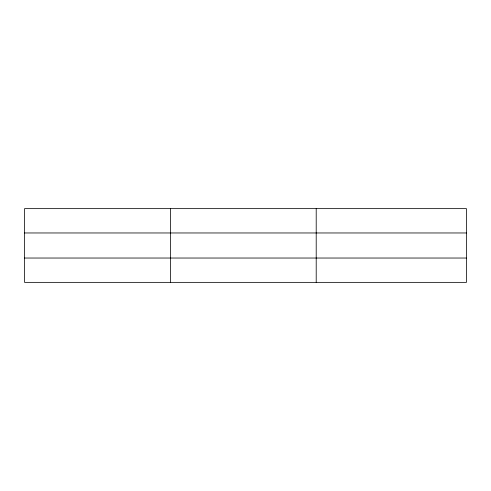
<?xml version="1.0" encoding="UTF-8"?>
<svg xmlns="http://www.w3.org/2000/svg" width="491" height="491" viewBox="0 0 491 491"><rect width="100%" height="100%" fill="white"/><g stroke="black" fill="none" stroke-linecap="round" stroke-linejoin="round"><path stroke-width="0.74" d="M170.377 282.362L170.377 208.638M316.204 282.362L316.204 208.638M466.45 258.033L466.45 282.362L24.55 282.362L24.55 208.638L466.45 208.638L466.45 258.033L24.55 258.033M24.55 232.967L466.45 232.967"/></g></svg>
